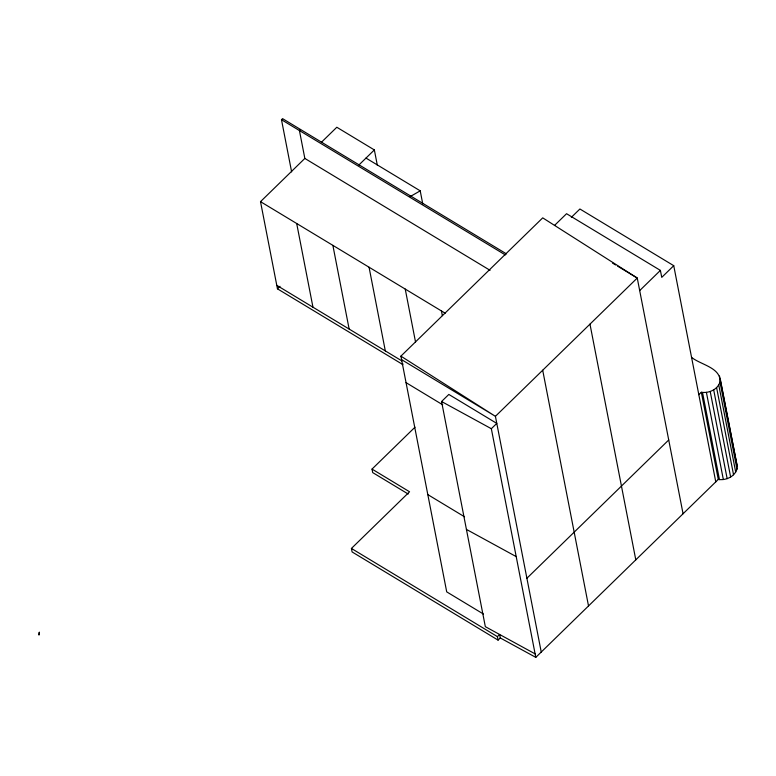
<?xml version="1.0" encoding="UTF-8"?>
<svg xmlns="http://www.w3.org/2000/svg" width="776" height="776" viewBox="0 0 776 776"><rect width="100%" height="100%" fill="white"/><g stroke="black" fill="none" stroke-linecap="round" stroke-linejoin="round"><path stroke-width="1.16" d="M500.287 637.959L498.085 640.122L497.406 636.63L499.618 634.477L500.287 637.959L535.789 657.359L718.275 479.432C725.744 480.664 734.63 476.765 736.948 469.15L720.002 381.976C721.137 367.562 700.272 364.71 691.513 357.29M736.948 469.15L737.2 466.095L720.254 378.921M698.827 394.703L701.329 392.258C708.798 393.48 717.684 389.591 720.002 381.976M291.63 171.903L281.484 119.708L282.571 118.641L506.573 253.956M300.506 129.476L299.42 130.533L304.842 158.43L490.063 270.32M402.88 364.594L277.459 288.827L260.513 201.653L304.842 158.43M321.371 142.318L336.813 127.254L374.352 149.933L377.33 165.249M358.91 164.987L374.352 149.933M277.459 288.827L280.01 286.334M483.419 614.039L446.714 591.875L400.901 356.145L542.725 217.862L637.251 278.041L683.064 513.76M402.269 364.216L402.841 363.663M554.471 225.486L566.558 213.71L660.395 270.397L661.753 277.371L673.743 265.683L579.905 208.996L571.34 217.348M408.205 494.031L372.693 472.584L372.024 469.092L414.995 427.198M535.11 653.877L485.33 626.668L441.563 401.512L448.829 394.431L496.795 423.405L491.344 428.711L535.789 657.359M498.085 640.122L352.1 551.94L351.421 548.448L409.553 491.771L372.024 469.092M639.686 290.593L660.395 270.397M526.894 578.256L668.728 439.973M410.097 196.638L420.214 190.838L422.736 203.797M441.563 401.512L491.344 428.711M466.425 529.407L516.205 556.605M612.497 263.083L615.591 264.955M617.657 266.197L637.251 278.041L495.418 416.324L541.241 652.044M365.991 158.081L420.214 190.838M281.484 119.708L505.341 254.926M260.513 201.653L445.181 313.203M401.57 359.637L495.418 416.324L400.901 356.145M276.78 285.345L401.861 360.898M406.052 382.646L442.747 404.82M427.809 494.603L464.514 516.777M351.421 548.448L497.406 636.63M737.2 466.095L719.488 376.001M718.76 384.945L735.706 472.118M716.607 387.641L733.553 474.815M713.687 389.872L730.633 477.046M710.215 391.492L727.151 478.666M706.403 392.384L723.348 479.558M702.523 392.481L719.468 479.665M701.329 392.258L718.275 479.432M673.743 265.683L715.773 481.877M589.973 324.135L635.796 559.855M542.696 370.23L588.518 605.949M441.418 310.933L442.339 315.648M405.237 289.079L415.548 342.119M369.056 267.225L385.323 350.907M332.875 245.361L349.142 329.053M296.694 223.507L312.961 307.199M39.285 632.294L38.994 634.865L39.285 632.294"/></g></svg>
